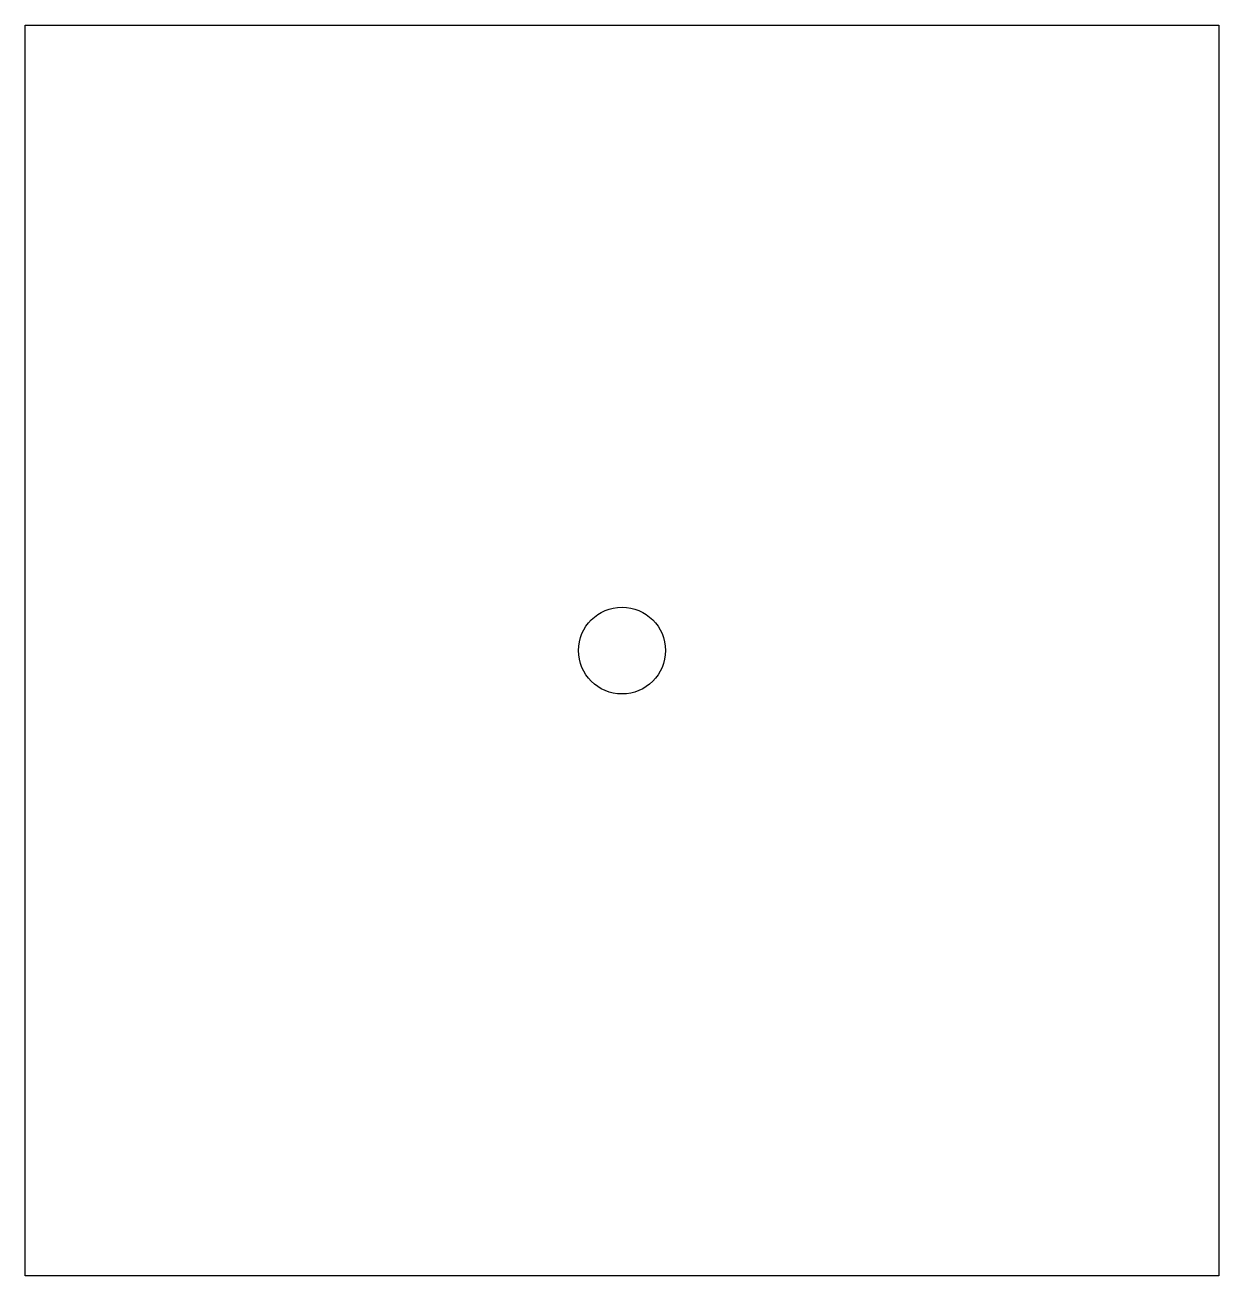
# Model space of a CAD drawing. Header units: millimetres. Extents: x -117 to -7, y -96 to 19.
import ezdxf

# ---------------------------------------------------------------- set-up
doc = ezdxf.new("R2010")
doc.units = ezdxf.units.MM
doc.layers.get('0').update_dxf_attribs({"linetype": 'CONTINUOUS'})

msp = doc.modelspace()

# ---------------------------------------------------------------- linework, layer by layer
msp.add_lwpolyline([(-7, -96.18), (-117, -96.18), (-117, 19.05), (-7, 19.05)], close=True)
msp.add_circle((-62, -38.57), 4)

doc.saveas('drawing.dxf')
